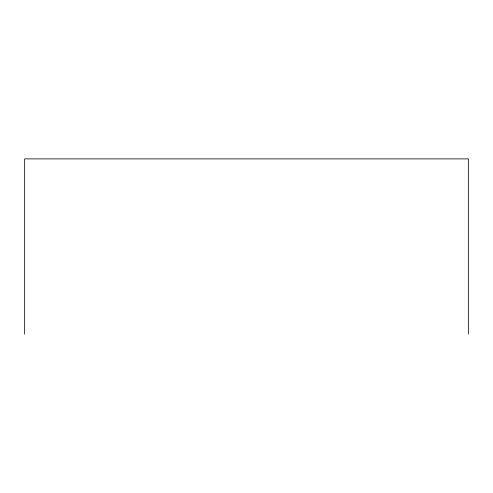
<?xml version="1.0" encoding="UTF-8"?>
<svg xmlns="http://www.w3.org/2000/svg" width="493" height="493" viewBox="0 0 493 493"><rect width="100%" height="100%" fill="white"/><g stroke="black" fill="none" stroke-linecap="round" stroke-linejoin="round"><path stroke-width="0.74" d="M468.35 334.106L468.35 158.894L24.65 158.894L24.65 334.106"/></g></svg>
